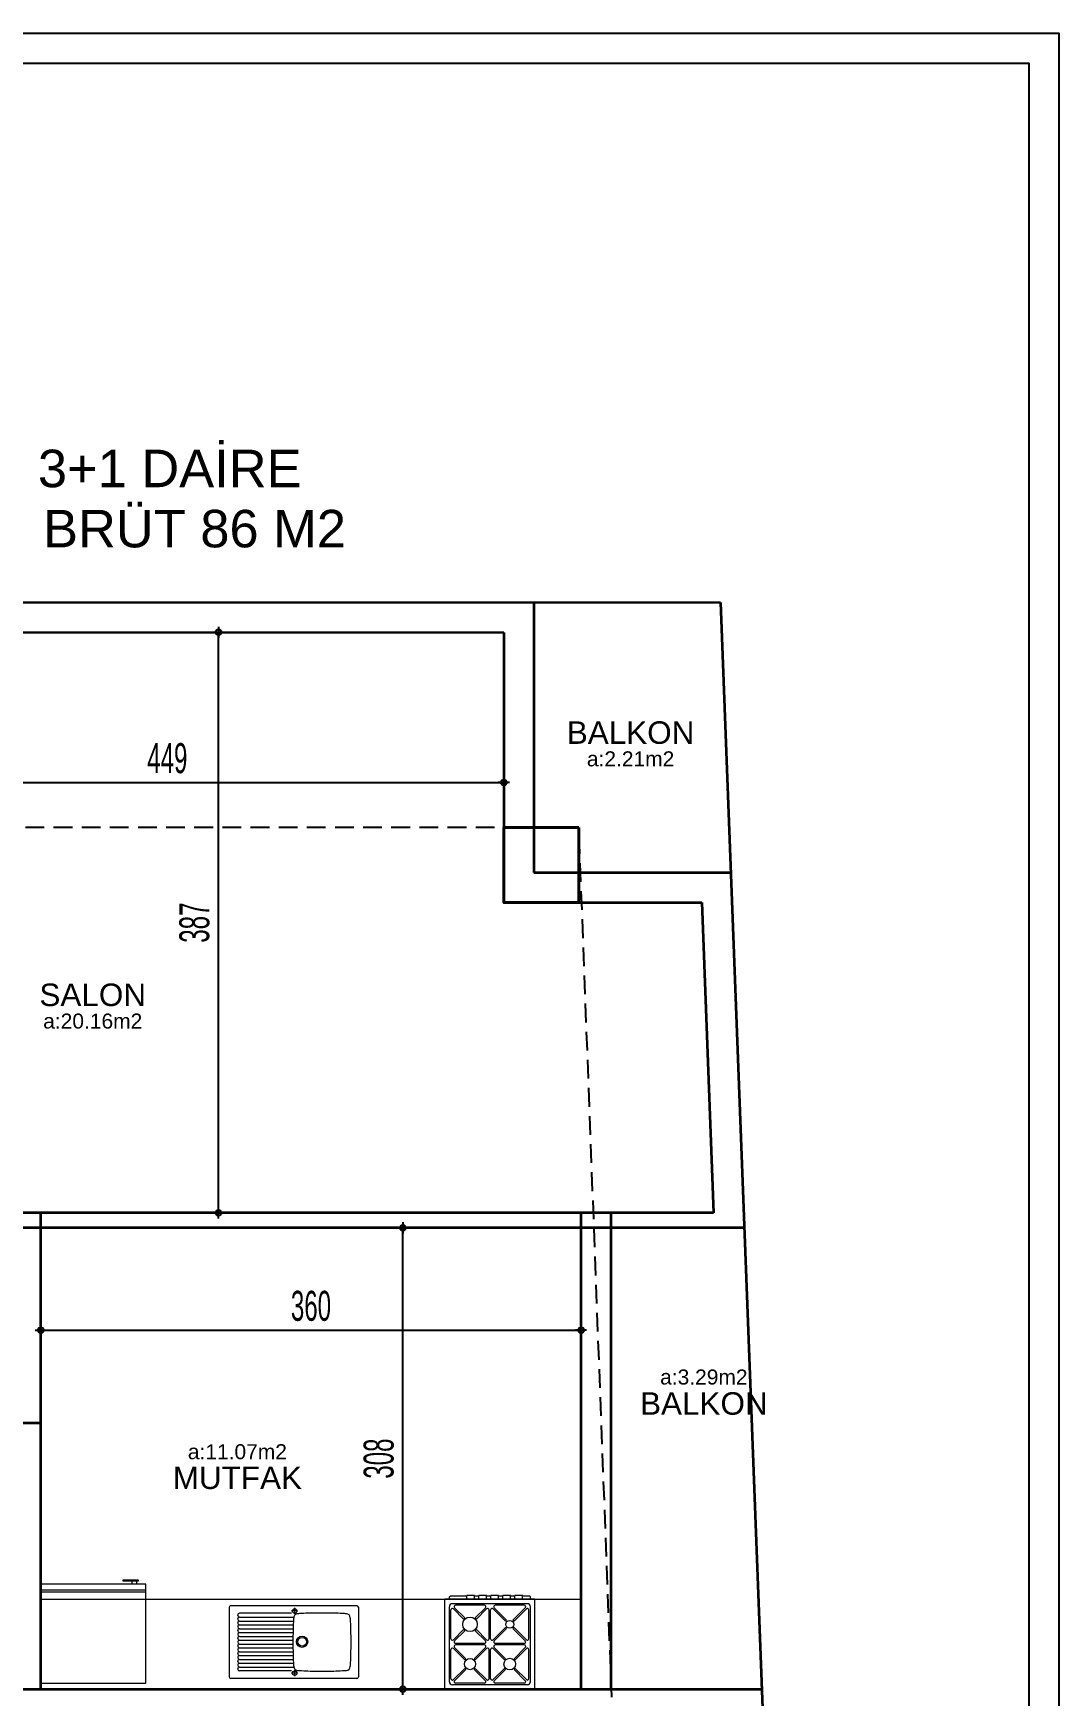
# Model space of a CAD drawing. Extents: x 2485 to 13744, y -6554 to 4135.
# Drawn here: x 6469 to 7152, y -5579 to -4471 of the extents above; entities that cross this region are included whole.
import ezdxf
from ezdxf.enums import TextEntityAlignment as Align

# ---------------------------------------------------------------- set-up
doc = ezdxf.new("R2010")
doc.units = 0
doc.linetypes.add('DASHED2', pattern=[0.375, 0.25, -0.125])
doc.linetypes.add('DUZ', pattern=[0])
for name, color, linetype in [('alan', 7, 'Continuous'), ('DIM', 7, 'Continuous'), ('mahal', 7, 'Continuous'), ('Y-IMAR', 15, 'DUZ')]:
    doc.layers.add(name, color=color, linetype=linetype)
for name, color, linetype, lineweight in [('DUVAR', 4, 'Continuous', 35), ('kolon', 1, 'Continuous', 40), ('OLCU10', 2, 'Continuous', 25), ('tefris', 6, 'Continuous', 15), ('YAZI_CADDE_SOKAK_YOL', 3, 'Continuous', 0)]:
    doc.layers.add(name, color=color, linetype=linetype, lineweight=lineweight)
doc.styles.get("Standard").update_dxf_attribs({"font": 'arial.ttf'})
doc.styles.add('STYLE1', font='arial.ttf', dxfattribs={"height": 1})
doc.styles.add('T', font='ISOt.shx', dxfattribs={"width": 0.6})
doc.dimstyles.new('DOT2', dxfattribs={"dimtxt": 20, "dimasz": 0.7, "dimexe": 5, "dimexo": 5, "dimgap": 6, "dimtad": 1, "dimdec": 0, "dimdsep": 46, "dimtxsty": 'T', "dimblk1": 'SEL2', "dimblk2": 'SEL2', "dimsah": 1, "dimcen": 0, "dimse1": 1, "dimse2": 1, "dimclrd": 256, "dimclre": 256, "dimclrt": 256, "dimadec": 0, "dimazin": 0, "dimtfac": 1, "dimtdec": 0, "dimtix": 1, "dimtmove": 2, "dimatfit": 3, "dimldrblk": 'SEL2', "dimfxl": 1, "dimtolj": 1, "dimtzin": 0, "dimarcsym": 0})

# ---------------------------------------------------------------- blocks, each defined once
blk = doc.blocks.new('SEL2')
at = {"layer": 'OLCU10'}
for p, q in [((5.25, 0), (-5.25, 0)), ((0, 5.25), (0, -3.95))]:
    blk.add_line(p, q, dxfattribs=at)
blk.add_circle((0, 0), 2.75, dxfattribs=at)
blk = doc.blocks.new('*D321')
at = {"layer": 'Defpoints', "color": 0}
for p in [(6709.2, -5266.8), (6714.8, -5266.8), (6709.2, -5574.3)]:
    blk.add_point(p, dxfattribs=at)
at = {"layer": 'DIM', "lineweight": -2}
blk.add_line((6714.8, -5573.6), (6714.8, -5267.5), dxfattribs=at)
at = {"layer": 'DIM', "linetype": 'ByBlock', "lineweight": -2, "xscale": 0.7, "yscale": 0.7, "zscale": 0.7}
for p, rotation in [((6714.8, -5266.8), 90), ((6714.8, -5574.3), 270)]:
    blk.add_blockref('SEL2', p, dxfattribs=dict(at, rotation=rotation))
at = {"layer": 'DIM', "insert": (6698.8, -5420.6), "char_height": 20, "attachment_point": 5, "rotation": 90, "style": 'T'}
blk.add_mtext('\\A1;308', dxfattribs=at)
blk = doc.blocks.new('*D322')
at = {"layer": 'Defpoints', "color": 0}
for p in [(6833.6, -5334.9), (6473.6, -5415.6), (6833.6, -5415.6)]:
    blk.add_point(p, dxfattribs=at)
at = {"layer": 'DIM', "lineweight": -2}
blk.add_line((6474.3, -5334.9), (6832.9, -5334.9), dxfattribs=at)
at = {"layer": 'DIM', "linetype": 'ByBlock', "lineweight": -2, "xscale": 0.7, "yscale": 0.7, "zscale": 0.7, "rotation": 180}
blk.add_blockref('SEL2', (6473.6, -5334.9), dxfattribs=at)
at = {"layer": 'DIM', "linetype": 'ByBlock', "lineweight": -2, "xscale": 0.7, "yscale": 0.7, "zscale": 0.7}
blk.add_blockref('SEL2', (6833.6, -5334.9), dxfattribs=at)
at = {"layer": 'DIM', "insert": (6653.6, -5318.9), "char_height": 20, "attachment_point": 5, "style": 'T'}
blk.add_mtext('\\A1;360', dxfattribs=at)
blk = doc.blocks.new('*D323')
at = {"layer": 'Defpoints', "color": 0}
for p in [(6563.3, -4869.9), (6592, -4869.9), (6568.8, -5256.8)]:
    blk.add_point(p, dxfattribs=at)
at = {"layer": 'DIM', "lineweight": -2}
blk.add_line((6592, -5256.1), (6592, -4870.6), dxfattribs=at)
at = {"layer": 'DIM', "linetype": 'ByBlock', "lineweight": -2, "xscale": 0.7, "yscale": 0.7, "zscale": 0.7}
for p, rotation in [((6592, -4869.9), 90), ((6592, -5256.8), 270)]:
    blk.add_blockref('SEL2', p, dxfattribs=dict(at, rotation=rotation))
at = {"layer": 'DIM', "insert": (6576, -5063.4), "char_height": 20, "attachment_point": 5, "rotation": 90, "style": 'T'}
blk.add_mtext('\\A1;387', dxfattribs=at)
blk = doc.blocks.new('*D324')
at = {"layer": 'Defpoints', "color": 0}
for p in [(6782.1, -4969.9), (6782.1, -5050), (6333.6, -5066.4)]:
    blk.add_point(p, dxfattribs=at)
at = {"layer": 'DIM', "lineweight": -2}
blk.add_line((6334.3, -4969.9), (6781.4, -4969.9), dxfattribs=at)
at = {"layer": 'DIM', "linetype": 'ByBlock', "lineweight": -2, "xscale": 0.7, "yscale": 0.7, "zscale": 0.7, "rotation": 180}
blk.add_blockref('SEL2', (6333.6, -4969.9), dxfattribs=at)
at = {"layer": 'DIM', "linetype": 'ByBlock', "lineweight": -2, "xscale": 0.7, "yscale": 0.7, "zscale": 0.7}
blk.add_blockref('SEL2', (6782.1, -4969.9), dxfattribs=at)
at = {"layer": 'DIM', "insert": (6557.9, -4953.9), "char_height": 20, "attachment_point": 5, "style": 'T'}
blk.add_mtext('\\A1;449', dxfattribs=at)
blk = doc.blocks.new('Buzdlb2')
for p, q in [((-32, 0), (32, 0)), ((35, -4), (-35, -4)), ((-35, -4), (-35, -70)), ((35, -70), (35, -4)), ((35, -65), (-35, -65)), ((-35, -66), (35, -66)), ((-35, -70), (35, -70))]:
    blk.add_line(p, q)
at = {"color": 8}
for p, q in [((-30, -72), (-20, -72)), ((-30, -73), (-30, -72)), ((-20, -73), (-30, -73)), ((-29, -70), (-29, -72)), ((-26, -70), (-26, -72)), ((-20, -72), (-20, -73))]:
    blk.add_line(p, q, dxfattribs=at)
blk = doc.blocks.new('Evye-2')
for p, q in [((-37.5, -23), (-37.5, 23.5)), ((-36.5, 24.5), (47.5, 24.5)), ((5, 19), (5, 23)), ((48.5, -23), (48.5, 23.5)), ((3, 21), (7, 21)), ((3, -20.5), (7, -20.5)), ((5, -22.5), (5, -18.5)), ((-36.5, -24), (47.5, -24))]:
    blk.add_line(p, q)
at = {"color": 8}
for p, q in [((41.7, 16.9366), (5.5459, 16.9366)), ((41.7, 14.3766), (6, 14.3766)), ((41.7, 11.8166), (6, 11.8166)), ((7, 19.5), (41.7, 19.5)), ((42.9, 18.3), (42.9, 18.1366)), ((42.9, 15.7366), (42.9, 15.5766)), ((42.9, 13.1766), (42.9, 13.0166)), ((41.7, 9.2566), (6, 9.2566)), ((41.7, 6.6966), (6.0519, 6.6966)), ((41.7, 4.1366), (6.0917, 4.1366)), ((41.7, 1.5766), (6.1117, 1.5766)), ((42.9, 10.6166), (42.9, 10.4566)), ((42.9, 8.0566), (42.9, 7.8966)), ((42.9, 5.4966), (42.9, 5.3366)), ((42.9, 2.9366), (42.9, 2.7766)), ((42.9, 0.3766), (42.9, 0.2166)), ((41.7, -8.6634), (6, -8.6634)), ((41.7, -6.1034), (6.0537, -6.1034)), ((41.7, -3.5434), (6.0928, -3.5434)), ((41.7, -0.9834), (6.1121, -0.9834)), ((42.9, -2.1834), (42.9, -2.3434)), ((42.9, -4.7434), (42.9, -4.9034)), ((42.9, -7.3034), (42.9, -7.4634)), ((42.9, -9.8634), (42.9, -10.0234)), ((41.7, -16.3434), (5.5602, -16.3434)), ((41.7, -11.2234), (6, -11.2234)), ((41.7, -13.7834), (6, -13.7834)), ((7, -19), (41.7, -19)), ((42.9, -12.4234), (42.9, -12.5834)), ((42.9, -14.9834), (42.9, -15.1434)), ((42.9, -17.5434), (42.9, -17.8))]:
    blk.add_line(p, q, dxfattribs=at)
for centre, radius in [((5, 21), 1.5), ((0, 0), 3.75), ((0, 0), 2.9), ((5, -20.5), 1.5)]:
    blk.add_circle(centre, radius)
for centre, radius, start, end in [((-36.5, 23.5), 1, 90, 180), ((47.5, 23.5), 1, 0, 90), ((134.2205, 4.2225), 166.7873, 176.686806, 178.626337), ((34.8012, 9.9778), 67.2016, 174.430498, 176.686733), ((-29.5, 16.5), 2.5831, 90, 180), ((-22.9779, -47.8015), 67.2017, 93.313256, 95.56949), ((-17.2225, -147.2206), 166.7873, 91.373663, 93.313194), ((-13.2502, -312.8726), 332.4869, 89.999972, 91.373679), ((-13.2498, -312.8726), 332.4869, 88.626321, 90.000028), ((-9.2775, -147.2206), 166.7873, 86.686806, 88.626337), ((-3.5221, -47.8011), 67.2014, 84.430506, 86.686741), ((3, 16.5), 2.5831, 0, 90), ((-61.3012, 9.9779), 67.2016, 3.313246, 5.569481), ((-160.7205, 4.2225), 166.7873, 1.373663, 3.313194), ((299.8725, 0.2501), 332.4869, 178.626321, 180.000028), ((299.8725, 0.2498), 332.4869, 179.999972, 181.373679), ((-326.3726, 0.2498), 332.4869, 358.626321, 0.000028), ((-326.3725, 0.2501), 332.4869, 359.999972, 1.373679), ((134.2205, -3.7226), 166.7873, 181.373663, 183.313194), ((-160.7205, -3.7226), 166.7873, 356.686806, 358.626337), ((34.8012, -9.4779), 67.2015, 183.313269, 185.569504), ((-29.5, -16), 2.5831, 180, 270), ((-22.9779, 48.3014), 67.2017, 264.43051, 266.686744), ((-17.2225, 147.7205), 166.7873, 266.686806, 268.626337), ((-13.2502, 313.3725), 332.4869, 268.626321, 270.000028), ((-13.2498, 313.3725), 332.4869, 269.999972, 271.373679), ((-9.2775, 147.7205), 166.7873, 271.373663, 273.313194), ((-3.5221, 48.301), 67.2014, 273.313238, 275.569472), ((3, -16), 2.5831, 270, 0), ((-61.3012, -9.478), 67.2015, 354.430518, 356.686753), ((-36.5, -23), 1, 180, 270), ((47.5, -23), 1, 270, 0)]:
    blk.add_arc(centre, radius, start, end)
for centre, start, end in [((41.7, 18.3), 0, 90), ((41.7, 18.1366), 270, 0), ((41.7, 15.7366), 0, 90), ((41.7, 15.5766), 270, 0), ((41.7, 13.1766), 0, 90), ((41.7, 13.0166), 270, 0), ((41.7, 10.6166), 0, 90), ((41.7, 10.4566), 270, 0), ((41.7, 8.0566), 0, 90), ((41.7, 7.8966), 270, 0), ((41.7, 5.4966), 0, 90), ((41.7, 5.3366), 270, 0), ((41.7, 2.9366), 0, 90), ((41.7, 2.7766), 270, 0), ((41.7, 0.3766), 0, 90), ((41.7, 0.2166), 270, 0), ((41.7, -2.1834), 0, 90), ((41.7, -2.3434), 270, 0), ((41.7, -4.7434), 0, 90), ((41.7, -4.9034), 270, 0), ((41.7, -7.3034), 0, 90), ((41.7, -7.4634), 270, 0), ((41.7, -9.8634), 0, 90), ((41.7, -10.0234), 270, 0), ((41.7, -12.4234), 0, 90), ((41.7, -12.5834), 270, 0), ((41.7, -14.9834), 0, 90), ((41.7, -15.1434), 270, 0), ((41.7, -17.5434), 0, 90), ((41.7, -17.8), 270, 0)]:
    blk.add_arc(centre, 1.2, start, end, dxfattribs=at)
blk = doc.blocks.new('Firin-2')
at = {"color": 0}
for q in [(-30, -60), (30, 0)]:
    blk.add_line((-30, 0), q, dxfattribs=at)
for p, q in [((-27, -5), (-27, -55)), ((-25, -3), (25, -3)), ((27, -5), (27, -55)), ((30, 0), (30, -60)), ((-30, -60), (30, -60)), ((-25, -57), (25, -57))]:
    blk.add_line(p, q)
at = {"color": 8}
for p, q in [((-26, -7.1213), (-26, -26.3787)), ((-24.2929, -6.4142), (-16.7856, -13.9216)), ((-23.5858, -5.7071), (-16.0785, -13.2145)), ((-22.8787, -4), (-3.6214, -4)), ((-2.9142, -5.7071), (-10.4216, -13.2145)), ((-2.2071, -6.4142), (-9.7145, -13.9216)), ((-0.5, -7.1213), (-0.5, -26.3787)), ((0.5, -7.1213), (0.5, -26.3787)), ((9.7144, -13.9216), (2.2071, -6.4142)), ((10.4215, -13.2145), (2.9142, -5.7071)), ((3.6213, -4), (22.8786, -4)), ((16.0784, -13.2145), (23.5858, -5.7071)), ((16.7855, -13.9216), (24.2929, -6.4142)), ((26, -7.1213), (26, -26.3787)), ((-16.7856, -19.5785), (-24.2929, -27.0858)), ((-16.0785, -20.2856), (-23.5858, -27.7929)), ((-16.0785, -13.2145), (-16.7856, -13.9216)), ((-16.7856, -19.5785), (-16.0785, -20.2856)), ((-10.4216, -13.2145), (-9.7145, -13.9216)), ((-9.7145, -19.5785), (-10.4216, -20.2856)), ((-10.4216, -20.2856), (-2.9142, -27.7929)), ((-9.7145, -19.5785), (-2.2071, -27.0858)), ((2.2071, -27.0858), (9.7144, -19.5785)), ((2.9142, -27.7929), (10.4215, -20.2856)), ((9.7144, -13.9216), (10.4215, -13.2145)), ((10.4215, -20.2856), (9.7144, -19.5785)), ((16.7855, -13.9216), (16.0784, -13.2145)), ((16.0784, -20.2856), (16.7855, -19.5785)), ((23.5858, -27.7929), (16.0784, -20.2856)), ((24.2929, -27.0858), (16.7855, -19.5785)), ((-24.2929, -32.9142), (-16.0785, -41.1287)), ((-23.5858, -32.2071), (-15.3714, -40.4216)), ((-22.8787, -29.5), (-3.6214, -29.5)), ((-22.8787, -30.5), (-3.6214, -30.5)), ((-11.1287, -40.4216), (-2.9142, -32.2071)), ((-10.4216, -41.1287), (-2.2071, -32.9142)), ((2.2071, -32.9142), (9.0073, -39.7145)), ((2.9142, -32.2071), (9.7144, -39.0074)), ((3.6213, -29.5), (22.8786, -29.5)), ((3.6213, -30.5), (22.8786, -30.5)), ((16.7855, -39.0074), (23.5858, -32.2071)), ((17.4926, -39.7145), (24.2929, -32.9142)), ((-26, -33.6213), (-26, -52.8787)), ((-16.0785, -41.1287), (-15.3714, -40.4216)), ((-11.1287, -40.4216), (-10.4216, -41.1287)), ((-0.5, -33.6213), (-0.5, -52.8787)), ((0.5, -33.6213), (0.5, -52.8787)), ((9.0073, -39.7145), (9.7144, -39.0074)), ((16.7855, -39.0074), (17.4926, -39.7145)), ((26, -33.6213), (26, -52.8787)), ((-24.2929, -53.5858), (-16.0785, -45.3713)), ((-23.5858, -54.2929), (-15.3714, -46.0785)), ((-16.0785, -45.3713), (-15.3714, -46.0785)), ((-11.1287, -46.0785), (-10.4216, -45.3713)), ((-11.1287, -46.0785), (-2.9142, -54.2929)), ((-10.4216, -45.3713), (-2.2071, -53.5858)), ((2.2071, -53.5858), (9.0073, -46.7856)), ((2.9142, -54.2929), (9.7144, -47.4927)), ((9.0073, -46.7856), (9.7144, -47.4927)), ((16.7855, -47.4927), (17.4926, -46.7856)), ((16.7855, -47.4927), (23.5858, -54.2929)), ((17.4926, -46.7856), (24.2929, -53.5858)), ((-27, -60.4148), (-27, -61.5)), ((-27, -61.5), (-26.5, -62)), ((-26.5, -62), (-21.6881, -62)), ((-22.8787, -56), (-3.6214, -56)), ((-21.6881, -60.4148), (-21.6881, -62.4148)), ((-21.6881, -62.4148), (-16.6881, -62.4148)), ((-16.6881, -60.4148), (-16.6881, -62.4148)), ((-16.6881, -62), (-13.6881, -62)), ((-13.6881, -60.4148), (-13.6881, -62.4148)), ((-13.6881, -62.4148), (-8.6881, -62.4148)), ((-8.6881, -60.4148), (-8.6881, -62.4148)), ((-8.6881, -62), (-5.6881, -62)), ((-5.6881, -60.4148), (-5.6881, -62.4148)), ((-5.6881, -62.4148), (-0.6881, -62.4148)), ((-0.6881, -60.4148), (-0.6881, -62.4148)), ((-0.6881, -62), (2.3119, -62)), ((2.3119, -60.4148), (2.3119, -62.4148)), ((2.3119, -62.4148), (7.3119, -62.4148)), ((3.6213, -56), (22.8786, -56)), ((7.3119, -60.4148), (7.3119, -62.4148)), ((7.3119, -62), (10.3119, -62)), ((10.3119, -60.4148), (10.3119, -62.4148)), ((10.3119, -62.4148), (15.3119, -62.4148)), ((15.3119, -60.4148), (15.3119, -62.4148)), ((15.3119, -62), (26.5, -62)), ((26.5, -62), (27, -61.5)), ((27, -60.4148), (27, -61.5))]:
    blk.add_line(p, q, dxfattribs=at)
for centre, radius in [((-13.25, -16.75), 3.8928), ((13.25, -16.75), 3.7635), ((-13.25, -43.25), 2.6357), ((13.25, -43.25), 4.8755)]:
    blk.add_circle(centre, radius, dxfattribs=at)
for centre, start, end in [((-25, -5), 90, 180), ((25, -5), 0, 90), ((-25, -55), 180, 270), ((25, -55), 270, 0)]:
    blk.add_arc(centre, 2, start, end)
for centre, start, end in [((-25, -7.1213), 45, 180), ((-22.8787, -5), 90, 225), ((-3.6214, -5), 315, 90), ((-1.5, -7.1213), 0, 135), ((1.5, -7.1213), 45, 180), ((3.6213, -5), 90, 225), ((22.8786, -5), 315, 90), ((25, -7.1213), 0, 135), ((-25, -26.3787), 180, 315), ((-25, -33.6213), 45, 180), ((-22.8787, -28.5), 135, 270), ((-22.8787, -31.5), 90, 225), ((-3.6214, -28.5), 270, 45), ((-3.6214, -31.5), 315, 90), ((-1.5, -26.3787), 225, 0), ((-1.5, -33.6213), 0, 135), ((1.5, -26.3787), 180, 315), ((1.5, -33.6213), 45, 180), ((3.6213, -28.5), 135, 270), ((3.6213, -31.5), 90, 225), ((22.8786, -28.5), 270, 45), ((22.8786, -31.5), 315, 90), ((25, -26.3787), 225, 0), ((25, -33.6213), 0, 135), ((-25, -52.8787), 180, 315), ((-22.8787, -55), 135, 270), ((-3.6214, -55), 270, 45), ((-1.5, -52.8787), 225, 0), ((1.5, -52.8787), 180, 315), ((3.6213, -55), 135, 270), ((22.8786, -55), 270, 45), ((25, -52.8787), 225, 0)]:
    blk.add_arc(centre, 1, start, end, dxfattribs=at)

msp = doc.modelspace()

# ---------------------------------------------------------------- linework, layer by layer
at = {"layer": 'DUVAR'}
for p, q in [((4926.35, -4849.343), (6926.538, -4850.084)), ((6802.132, -4850.038), (6802.132, -5030.049)), ((6926.538, -4850.084), (6981.762, -6311.901)), ((4947.143, -4869.35), (6782.132, -4870.03)), ((6782.132, -4870.03), (6782.132, -5050.049)), ((6802.132, -5030.049), (6933.337, -5030.049)), ((6782.132, -5050.049), (6914.078, -5050.049)), ((6914.078, -5050.049), (6921.889, -5256.805)), ((6921.889, -5256.805), (6023.569, -5256.805)), ((6473.569, -5574.305), (6473.569, -5256.805)), ((6833.569, -5574.305), (6833.569, -5256.805)), ((6853.569, -5574.305), (6853.569, -5256.805)), ((6942.281, -5266.805), (6023.569, -5266.805)), ((6243.569, -5396.805), (6473.569, -5396.805)), ((6243.569, -5574.305), (6953.898, -5574.305))]:
    msp.add_line(p, q, dxfattribs=at)
at = {"layer": 'kolon'}
msp.add_lwpolyline([(6832.132, -5000.049), (6782.132, -5000.049), (6782.132, -5050.049), (6832.132, -5050.049)], close=True, dxfattribs=at)
at = {"layer": 'tefris'}
msp.add_line((6473.569, -5514.305), (6833.569, -5514.305), dxfattribs=at)
at = {"layer": 'Y-IMAR', "color": 251}
for points in [[(4810.403, -4470.659), (7151.822, -4470.659), (7151.822, -6553.847), (4810.403, -6553.847)], [(4830.403, -4490.659), (7131.822, -4490.659), (7131.822, -6533.847), (4830.403, -6533.847)]]:
    msp.add_lwpolyline(points, close=True, dxfattribs=at)
at = {"layer": 'Y-IMAR', "linetype": 'DASHED2', "ltscale": 50}
msp.add_lwpolyline([(5032.266, -4999.382), (5053.288, -5539.468), (5076.461, -6134.796), (6875.967, -6160.381), (6832.132, -5000.049)], close=True, dxfattribs=at)

# ---------------------------------------------------------------- block references
at = {"layer": 'tefris', "rotation": 180}
for name, p in [('Buzdlb2', (6508.569, -5574.305)), ('Firin-2', (6772.811, -5574.305)), ('Evye-2', (6647.704, -5542.632))]:
    msp.add_blockref(name, p, dxfattribs=at)

# ---------------------------------------------------------------- texts
at = {"layer": 'alan'}
for s, p in [('a:2.21m2', (6866.554, -4959.238)), ('a:20.16m2', (6508.196, -5133.993)), ('a:3.29m2', (6915.366, -5371.212)), ('a:11.07m2', (6604.568, -5420.991))]:
    msp.add_text(s, height=10, dxfattribs=at).set_placement(p, align=Align.CENTER)
at = {"layer": 'mahal'}
for s, p in [('BALKON', (6866.554, -4944.238)), ('SALON', (6508.196, -5118.993)), ('BALKON', (6915.366, -5391.359)), ('MUTFAK', (6604.568, -5440.864))]:
    msp.add_text(s, height=15, dxfattribs=at).set_placement(p, align=Align.CENTER)
at = {"layer": 'YAZI_CADDE_SOKAK_YOL', "color": 6, "style": 'STYLE1'}
for s, p in [('3+1 DAİRE', (6471.655, -4773.194)), ('BRÜT 86 M2', (6475.112, -4813.288))]:
    msp.add_text(s, height=25, dxfattribs=at).set_placement(p)

# ---------------------------------------------------------------- dimensions: what is measured, and where the dimension line sits
at = {"layer": 'DIM'}
for base, p1, p2, picture, middle in [((6592.005, -4869.949), (6568.778, -5256.805), (6563.277, -4869.949), '*D323', (6576.005, -5063.377)), ((6714.775377949, -5266.804617826), (6709.245163537, -5574.304617826), (6709.245163537, -5266.804617826), '*D321', (6698.775377949, -5420.554617826))]:
    dim = msp.add_linear_dim(base=base, p1=p1, p2=p2, angle=270, dimstyle='DOT2', dxfattribs=at)
    dim.commit()
    dim.dimension.update_dxf_attribs({"geometry": picture, "text_midpoint": middle})
for base, p1, p2, picture, middle in [((6782.132, -4969.945), (6333.569, -5066.365), (6782.132, -5050.049), '*D324', (6557.85, -4953.945)), ((6833.569, -5334.939), (6473.569, -5415.555), (6833.569, -5415.555), '*D322', (6653.569, -5318.939))]:
    dim = msp.add_linear_dim(base=base, p1=p1, p2=p2, dimstyle='DOT2', dxfattribs=at)
    dim.commit()
    dim.dimension.update_dxf_attribs({"geometry": picture, "text_midpoint": middle})

doc.saveas('drawing.dxf')
